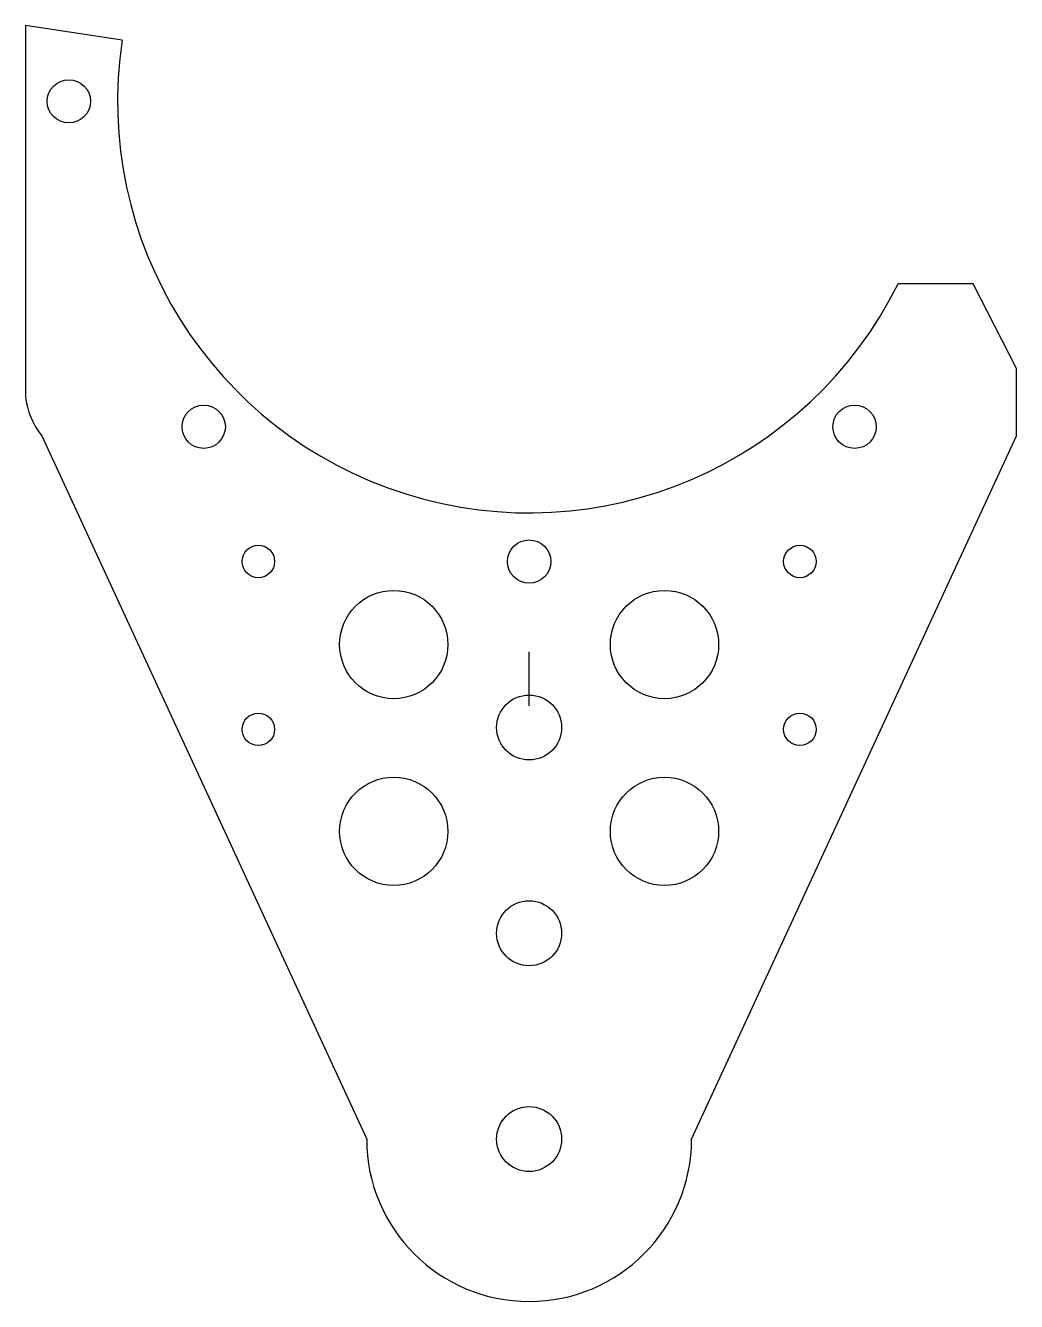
# Model space of a CAD drawing. Header units: millimetres. Extents: x -46 to 45, y -55 to 63.
import ezdxf

# ---------------------------------------------------------------- set-up
doc = ezdxf.new("R2010")
doc.units = ezdxf.units.MM

msp = doc.modelspace()

# ---------------------------------------------------------------- linework, layer by layer
at = {"color": 7, "linetype": 'Continuous', "lineweight": 25}
for p, q in [((-46.5, 63), (-46.5, 28.77)), ((-37.58, 61.66), (-46.5, 63)), ((41, 39.15), (34.06, 39.15)), ((45, 31.32), (41, 39.15)), ((45, 25.11), (45, 31.32)), ((-45, 25.11), (-15, -39.82)), ((15, -39.82), (45, 25.11))]:
    msp.add_line(p, q, dxfattribs=at)
at = {"color": 7, "linetype": 'Continuous'}
msp.add_line((0, 0.18), (0, 5.18), dxfattribs=at)
at = {"color": 7, "linetype": 'Continuous', "lineweight": 25}
for centre, radius in [((-42.5, 56), 2), ((-30.05, 25.95), 2), ((30.05, 25.95), 2), ((0, 13.5), 2), ((-25, 13.51), 1.5), ((25, 13.51), 1.5), ((-12.5, 5.84), 5), ((12.5, 5.84), 5), ((0, -1.82), 3), ((-25, -1.99), 1.5), ((25, -1.99), 1.5), ((-12.5, -11.41), 5), ((12.5, -11.41), 5), ((0, -20.82), 3), ((0, -39.82), 3)]:
    msp.add_circle(centre, radius, dxfattribs=at)
for centre, radius, start, end in [((0, 56), 38, 171.4391, 333.6819), ((0, -39.82), 15, 180, 0)]:
    msp.add_arc(centre, radius, start, end, dxfattribs=at)
msp.add_open_spline([(-46.5, 28.77), (-46.35, 27.41), (-45.85, 26.19), (-45, 25.11)], degree=3, dxfattribs=at)

doc.saveas('drawing.dxf')
